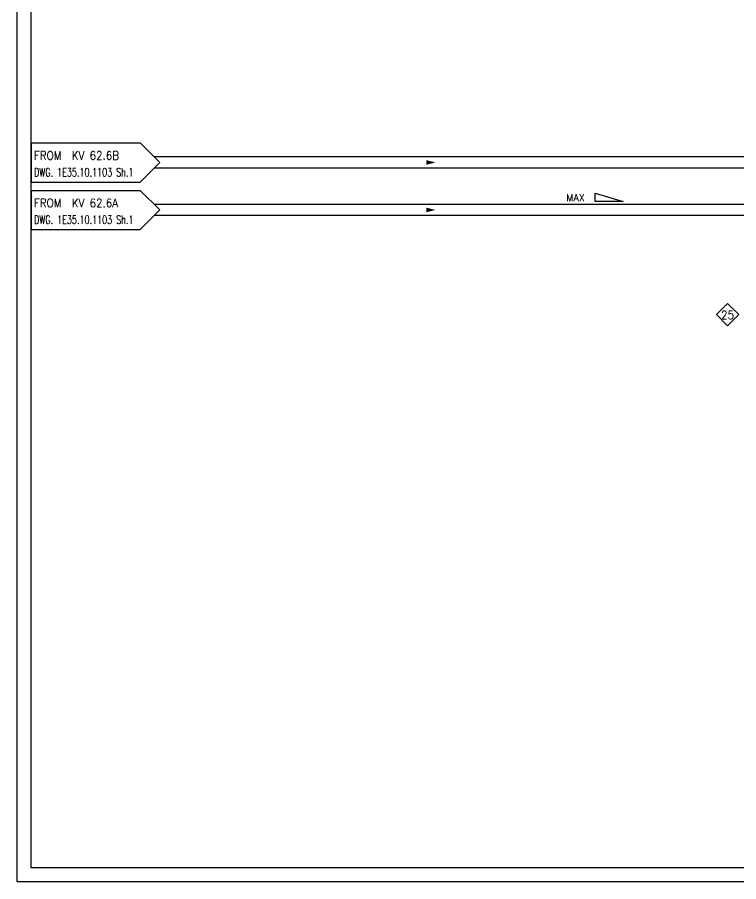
# Model space of a CAD drawing. Extents: x 0 to 119, y 0 to 84.
# Drawn here: x 0 to 25.84, y 0 to 30.95 of the extents above; entities that cross this region are included whole.
import ezdxf
from ezdxf.enums import TextEntityAlignment as Align

# ---------------------------------------------------------------- set-up
doc = ezdxf.new("R2010")
doc.units = 0
doc.header["$LTSCALE"] = 0.5
doc.header["$MEASUREMENT"] = 0
doc.layers.get('0').update_dxf_attribs({"linetype": 'CONTINUOUS'})
for name, color, linetype in [('GREEN', 92, 'CONTINUOUS'), ('RED', 1, 'CONTINUOUS'), ('S', 7, 'CONTINUOUS')]:
    doc.layers.add(name, color=color, linetype=linetype)
doc.styles.add('S25', font='SIMPLEX', dxfattribs={"width": 0.9, "height": 0.25})
doc.styles.add('S3', font='SIMPLEX', dxfattribs={"width": 0.9, "height": 0.3})
doc.styles.add('S35S', font='SIMPLEX', dxfattribs={"width": 0.5, "height": 0.35})
doc.styles.add('S3S', font='SIMPLEX', dxfattribs={"width": 0.7, "height": 0.3})

# ---------------------------------------------------------------- blocks, each defined once
blk = doc.blocks.new('LOSAND')
for p, q in [((-4.6, 0.7), (-0.7, 0.7)), ((-4.6, 0.7), (-4.6, -0.7)), ((-0.7, 0.7), (0, 0)), ((0, 0), (-0.7, -0.7)), ((-4.6, -0.7), (-0.7, -0.7))]:
    blk.add_line(p, q)
at = {"layer": 'S'}
for tag, p, height, style, width in [('3', (-4.5, 0.1), 0.35, 'S35S', 0.5), ('1', (-4.5, 0.1), 0.3, 'S3', 0.9), ('4', (-4.5, -0.5), 0.35, 'S35S', 0.5), ('2', (-4.5, -0.5), 0.3, 'S3', 0.9)]:
    blk.add_attdef(tag, p, '', height=height, dxfattribs=dict(at, style=style, width=width))
blk = doc.blocks.new('FRECC3')
at = {"layer": 'GREEN'}
blk.add_solid([(0, 0), (0.33, 0.0825), (0.33, -0.0825)], dxfattribs=at)
blk = doc.blocks.new('NOMEN', base_point=(35, 22))
for p, q in [((35, 22.8), (34.6, 22.4)), ((35.4, 22.4), (35, 22.8)), ((34.6, 22.4), (35, 22)), ((35, 22), (35.4, 22.4))]:
    blk.add_line(p, q)
at = {"style": 'S3', "width": 0.9}
blk.add_attdef('1', text='', height=0.3, dxfattribs=at).set_placement((35, 22.236), align=Align.CENTER)
blk = doc.blocks.new('LINEA-L')
at = {"layer": 'S', "style": 'S25', "width": 0.9}
blk.add_attdef('LINE', (0, 0.14), '', height=0.25, dxfattribs=at)

msp = doc.modelspace()

# ---------------------------------------------------------------- linework, layer by layer
for p, q in [((0, 0), (0, 84.1)), ((118.9, 0), (0, 0))]:
    msp.add_line(p, q)
msp.add_lwpolyline([(21.704, 24.35), (20.704, 24.35), (20.704, 24.65)], close=True)
at = {"layer": 'GREEN'}
for p, q in [((50.4, 25.95), (4.9, 25.95)), ((50.192, 25.55), (4.9, 25.55)), ((35.844, 24.25), (4.9, 24.25)), ((35.636, 23.85), (4.9, 23.85))]:
    msp.add_line(p, q, dxfattribs=at)
at = {"layer": 'RED'}
for p, q in [((0.5, 0.5), (0.5, 83.6)), ((118.4, 0.5), (0.5, 0.5))]:
    msp.add_line(p, q, dxfattribs=at)

# ---------------------------------------------------------------- block references
ref = msp.add_blockref('LOSAND', (5.1, 25.75))
ref.add_attrib('1', 'FROM  KV 62.6B', (0.6, 25.85), dxfattribs={"layer": 'S', "height": 0.3, "style": 'S3', "width": 0.9})
ref.add_attrib('2', 'DWG. 1E35.10.1103 Sh.1', (0.6, 25.25), dxfattribs={"layer": 'S', "height": 0.3, "style": 'S3S', "width": 0.7})
at = {"rotation": 180}
for p in [(14.98, 25.75), (14.98, 24.05)]:
    msp.add_blockref('FRECC3', p, dxfattribs=at)
ref = msp.add_blockref('LOSAND', (5.1, 24.05))
ref.add_attrib('1', 'FROM  KV 62.6A', (0.6, 24.15), dxfattribs={"layer": 'S', "height": 0.3, "style": 'S3', "width": 0.9})
ref.add_attrib('2', 'DWG. 1E35.10.1103 Sh.1', (0.6, 23.55), dxfattribs={"layer": 'S', "height": 0.3, "style": 'S3S', "width": 0.7})
ref = msp.add_blockref('LINEA-L', (20.112, 24.227))
ref.add_attrib('LINE', 'MAX', (19.662, 24.366), dxfattribs={"layer": 'S', "height": 0.25, "style": 'S25'})
ref = msp.add_blockref('NOMEN', (25.44, 19.906), dxfattribs=dict(xscale=-1))
ref.add_attrib('1', '25', dxfattribs={"height": 0.3, "style": 'S3', "width": 0.9}).set_placement((25.44, 20.142), align=Align.CENTER)

doc.saveas('drawing.dxf')
